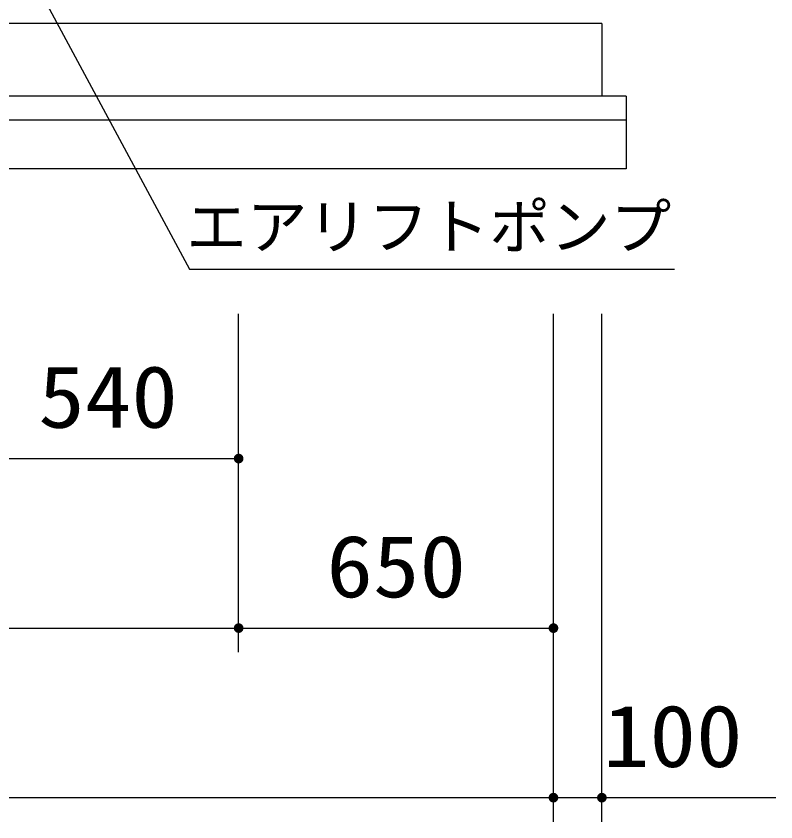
# Model space of a CAD drawing. Units: millimetres, scale not verified. Extents: x -14850 to 14850, y -10500 to 10500.
# Drawn here: x -8221 to -6652, y -6851 to -5188 of the extents above; entities that cross this region are included whole.
import ezdxf
from ezdxf.enums import TextEntityAlignment as Align

# ---------------------------------------------------------------- set-up
doc = ezdxf.new("R2010")
doc.units = ezdxf.units.MM
doc.header["$LTSCALE"] = 50
for name, color, linetype, lineweight in [('0-0_機器', 3, 'Continuous', 25), ('0-1_空気管', 3, 'Continuous', 25), ('0-5_製作', 5, 'Continuous', 25)]:
    doc.layers.add(name, color=color, linetype=linetype, lineweight=lineweight)
doc.styles.add('ＭＳ ゴシック', font='')
doc.styles.get('ＭＳ ゴシック').set_extended_font_data('MS Gothic')

msp = doc.modelspace()

# ---------------------------------------------------------------- linework, layer by layer
at = {"layer": '0-0_機器', "color": 2}
for p, q in [((-7011.73, -5203.08), (-10561.73, -5203.08)), ((-7011.73, -5203.08), (-7011.73, -5353.08)), ((-6961.73, -5353.08), (-10611.73, -5353.08)), ((-6961.73, -5403.08), (-10611.73, -5403.08))]:
    msp.add_line(p, q, dxfattribs=at)
msp.add_lwpolyline([(-6961.73, -5353.08), (-6961.73, -5503.08), (-10611.73, -5503.08)], dxfattribs=at)
at = {"layer": '0-1_空気管'}
msp.add_lwpolyline([(-8215.23, -5057.08), (-7863.44, -5710.29), (-6861.58, -5710.29)], dxfattribs=at)
at = {"layer": '0-5_製作', "color": 2}
for p, q in [((-7761.73, -6501.47), (-7761.73, -5803.04)), ((-7111.73, -6501.47), (-7111.73, -5803.04)), ((-7011.73, -6851.47), (-7011.73, -5803.04)), ((-8301.73, -6101.47), (-7761.73, -6101.47)), ((-10361.73, -6451.47), (-7761.73, -6451.47)), ((-7761.73, -6451.47), (-7111.73, -6451.47)), ((-7111.73, -6851.47), (-7111.73, -6451.47)), ((-10361.73, -6801.47), (-7111.73, -6801.47)), ((-7111.73, -6801.47), (-7011.73, -6801.47)), ((-7011.73, -6801.47), (-6652.42, -6801.47))]:
    msp.add_line(p, q, dxfattribs=at)
at = {"layer": '0-5_製作'}
for points in [[(-7771.71, -6100.85), (-7761.73, -6101.47), (-7771.73, -6101.47)], [(-7771.73, -6101.47), (-7764.82, -6110.98), (-7771.65, -6102.73)], [(-7771.73, -6101.47), (-7763.6, -6111.3), (-7764.82, -6110.98)], [(-7761.73, -6101.47), (-7763.6, -6111.3), (-7771.73, -6101.47)], [(-7771.55, -6099.6), (-7761.73, -6101.47), (-7771.71, -6100.85)], [(-7771.65, -6102.73), (-7765.99, -6110.52), (-7771.42, -6103.96)], [(-7771.65, -6102.73), (-7764.82, -6110.98), (-7765.99, -6110.52)], [(-7771.24, -6098.38), (-7761.73, -6101.47), (-7771.55, -6099.6)], [(-7771.42, -6103.96), (-7767.09, -6109.92), (-7771.03, -6105.16)], [(-7771.42, -6103.96), (-7765.99, -6110.52), (-7767.09, -6109.92)], [(-7770.78, -6097.22), (-7761.73, -6101.47), (-7771.24, -6098.38)], [(-7770.17, -6096.12), (-7761.73, -6101.47), (-7770.78, -6097.22)], [(-7769.44, -6095.1), (-7761.73, -6101.47), (-7770.17, -6096.12)], [(-7768.58, -6094.18), (-7761.73, -6101.47), (-7769.44, -6095.1)], [(-7767.61, -6093.38), (-7761.73, -6101.47), (-7768.58, -6094.18)], [(-7767.61, -6093.38), (-7761.73, -6091.47), (-7761.73, -6101.47)], [(-7766.55, -6092.71), (-7761.73, -6091.47), (-7767.61, -6093.38)], [(-7765.41, -6092.18), (-7761.73, -6091.47), (-7766.55, -6092.71)], [(-7764.22, -6091.79), (-7761.73, -6091.47), (-7765.41, -6092.18)], [(-7762.98, -6091.55), (-7761.73, -6091.47), (-7764.22, -6091.79)], [(-7761.73, -6101.47), (-7762.36, -6111.45), (-7763.6, -6111.3)], [(-7761.73, -6101.47), (-7761.73, -6111.47), (-7762.36, -6111.45)], [(-7761.73, -6091.47), (-7751.73, -6101.47), (-7761.73, -6101.47)], [(-7761.1, -6091.49), (-7751.73, -6101.47), (-7761.73, -6091.47)], [(-7761.73, -6101.47), (-7760.48, -6111.4), (-7761.73, -6111.47)], [(-7761.73, -6101.47), (-7759.24, -6111.16), (-7760.48, -6111.4)], [(-7761.73, -6101.47), (-7758.05, -6110.77), (-7759.24, -6111.16)], [(-7761.73, -6101.47), (-7756.91, -6110.24), (-7758.05, -6110.77)], [(-7761.73, -6101.47), (-7755.85, -6109.56), (-7756.91, -6110.24)], [(-7761.73, -6101.47), (-7754.88, -6108.76), (-7755.85, -6109.56)], [(-7751.73, -6101.47), (-7754.88, -6108.76), (-7761.73, -6101.47)], [(-7759.86, -6091.65), (-7751.73, -6101.47), (-7761.1, -6091.49)], [(-7758.64, -6091.96), (-7751.73, -6101.47), (-7759.86, -6091.65)], [(-7758.64, -6091.96), (-7751.81, -6100.22), (-7751.73, -6101.47)], [(-7757.47, -6092.43), (-7751.81, -6100.22), (-7758.64, -6091.96)], [(-7757.47, -6092.43), (-7752.04, -6098.99), (-7751.81, -6100.22)], [(-7756.37, -6093.03), (-7752.04, -6098.99), (-7757.47, -6092.43)], [(-7756.37, -6093.03), (-7752.43, -6097.79), (-7752.04, -6098.99)], [(-7755.36, -6093.77), (-7752.43, -6097.79), (-7756.37, -6093.03)], [(-7755.36, -6093.77), (-7752.97, -6096.66), (-7752.43, -6097.79)], [(-7754.44, -6094.63), (-7752.97, -6096.66), (-7755.36, -6093.77)], [(-7751.73, -6101.47), (-7754.02, -6107.85), (-7754.88, -6108.76)], [(-7754.44, -6094.63), (-7753.64, -6095.6), (-7752.97, -6096.66)], [(-7751.73, -6101.47), (-7753.29, -6106.83), (-7754.02, -6107.85)], [(-7751.73, -6101.47), (-7752.68, -6105.73), (-7753.29, -6106.83)], [(-7751.73, -6101.47), (-7752.22, -6104.56), (-7752.68, -6105.73)], [(-7751.73, -6101.47), (-7751.91, -6103.35), (-7752.22, -6104.56)], [(-7751.73, -6101.47), (-7751.75, -6102.1), (-7751.91, -6103.35)], [(-7771.03, -6105.16), (-7768.1, -6109.18), (-7770.49, -6106.29)], [(-7771.03, -6105.16), (-7767.09, -6109.92), (-7768.1, -6109.18)], [(-7770.49, -6106.29), (-7769.02, -6108.32), (-7769.82, -6107.35)], [(-7770.49, -6106.29), (-7768.1, -6109.18), (-7769.02, -6108.32)], [(-7771.71, -6450.85), (-7761.73, -6451.47), (-7771.73, -6451.47)], [(-7771.73, -6451.47), (-7763.6, -6461.3), (-7771.65, -6452.73)], [(-7771.73, -6451.47), (-7762.36, -6461.45), (-7763.6, -6461.3)], [(-7761.73, -6451.47), (-7762.36, -6461.45), (-7771.73, -6451.47)], [(-7771.55, -6449.6), (-7761.73, -6451.47), (-7771.71, -6450.85)], [(-7771.65, -6452.73), (-7764.82, -6460.98), (-7771.42, -6453.96)], [(-7771.65, -6452.73), (-7763.6, -6461.3), (-7764.82, -6460.98)], [(-7771.24, -6448.38), (-7761.73, -6451.47), (-7771.55, -6449.6)], [(-7770.78, -6447.22), (-7761.73, -6451.47), (-7771.24, -6448.38)], [(-7770.17, -6446.12), (-7761.73, -6451.47), (-7770.78, -6447.22)], [(-7769.44, -6445.1), (-7761.73, -6451.47), (-7770.17, -6446.12)], [(-7768.58, -6444.18), (-7761.73, -6451.47), (-7769.44, -6445.1)], [(-7767.61, -6443.38), (-7761.73, -6451.47), (-7768.58, -6444.18)], [(-7767.61, -6443.38), (-7761.73, -6441.47), (-7761.73, -6451.47)], [(-7766.55, -6442.71), (-7761.73, -6441.47), (-7767.61, -6443.38)], [(-7765.41, -6442.18), (-7761.73, -6441.47), (-7766.55, -6442.71)], [(-7764.22, -6441.79), (-7761.73, -6441.47), (-7765.41, -6442.18)], [(-7762.98, -6441.55), (-7761.73, -6441.47), (-7764.22, -6441.79)], [(-7761.73, -6451.47), (-7761.73, -6461.47), (-7762.36, -6461.45)], [(-7761.73, -6441.47), (-7751.73, -6451.47), (-7761.73, -6451.47)], [(-7761.1, -6441.49), (-7751.73, -6451.47), (-7761.73, -6441.47)], [(-7761.73, -6451.47), (-7760.48, -6461.4), (-7761.73, -6461.47)], [(-7761.73, -6451.47), (-7759.24, -6461.16), (-7760.48, -6461.4)], [(-7761.73, -6451.47), (-7758.05, -6460.77), (-7759.24, -6461.16)], [(-7761.73, -6451.47), (-7756.91, -6460.24), (-7758.05, -6460.77)], [(-7761.73, -6451.47), (-7755.85, -6459.56), (-7756.91, -6460.24)], [(-7761.73, -6451.47), (-7754.88, -6458.76), (-7755.85, -6459.56)], [(-7751.73, -6451.47), (-7754.88, -6458.76), (-7761.73, -6451.47)], [(-7759.86, -6441.65), (-7751.73, -6451.47), (-7761.1, -6441.49)], [(-7759.86, -6441.65), (-7751.81, -6450.22), (-7751.73, -6451.47)], [(-7758.64, -6441.96), (-7751.81, -6450.22), (-7759.86, -6441.65)], [(-7758.64, -6441.96), (-7752.04, -6448.99), (-7751.81, -6450.22)], [(-7757.47, -6442.43), (-7752.04, -6448.99), (-7758.64, -6441.96)], [(-7757.47, -6442.43), (-7752.43, -6447.79), (-7752.04, -6448.99)], [(-7756.37, -6443.03), (-7752.43, -6447.79), (-7757.47, -6442.43)], [(-7756.37, -6443.03), (-7752.97, -6446.66), (-7752.43, -6447.79)], [(-7755.36, -6443.77), (-7752.97, -6446.66), (-7756.37, -6443.03)], [(-7755.36, -6443.77), (-7753.64, -6445.6), (-7752.97, -6446.66)], [(-7754.44, -6444.63), (-7753.64, -6445.6), (-7755.36, -6443.77)], [(-7751.73, -6451.47), (-7754.02, -6457.85), (-7754.88, -6458.76)], [(-7751.73, -6451.47), (-7753.29, -6456.83), (-7754.02, -6457.85)], [(-7751.73, -6451.47), (-7752.68, -6455.73), (-7753.29, -6456.83)], [(-7751.73, -6451.47), (-7752.22, -6454.56), (-7752.68, -6455.73)], [(-7751.73, -6451.47), (-7751.91, -6453.35), (-7752.22, -6454.56)], [(-7751.73, -6451.47), (-7751.75, -6452.1), (-7751.91, -6453.35)], [(-7121.71, -6450.85), (-7111.73, -6451.47), (-7121.73, -6451.47)], [(-7121.73, -6451.47), (-7113.6, -6461.3), (-7121.65, -6452.73)], [(-7121.73, -6451.47), (-7112.36, -6461.45), (-7113.6, -6461.3)], [(-7111.73, -6451.47), (-7112.36, -6461.45), (-7121.73, -6451.47)], [(-7121.55, -6449.6), (-7111.73, -6451.47), (-7121.71, -6450.85)], [(-7121.65, -6452.73), (-7114.82, -6460.98), (-7121.42, -6453.96)], [(-7121.65, -6452.73), (-7113.6, -6461.3), (-7114.82, -6460.98)], [(-7121.24, -6448.38), (-7111.73, -6451.47), (-7121.55, -6449.6)], [(-7120.78, -6447.22), (-7111.73, -6451.47), (-7121.24, -6448.38)], [(-7120.17, -6446.12), (-7111.73, -6451.47), (-7120.78, -6447.22)], [(-7119.44, -6445.1), (-7111.73, -6451.47), (-7120.17, -6446.12)], [(-7118.58, -6444.18), (-7111.73, -6451.47), (-7119.44, -6445.1)], [(-7117.61, -6443.38), (-7111.73, -6451.47), (-7118.58, -6444.18)], [(-7117.61, -6443.38), (-7111.73, -6441.47), (-7111.73, -6451.47)], [(-7116.55, -6442.71), (-7111.73, -6441.47), (-7117.61, -6443.38)], [(-7115.41, -6442.18), (-7111.73, -6441.47), (-7116.55, -6442.71)], [(-7114.22, -6441.79), (-7111.73, -6441.47), (-7115.41, -6442.18)], [(-7112.98, -6441.55), (-7111.73, -6441.47), (-7114.22, -6441.79)], [(-7111.73, -6451.47), (-7111.73, -6461.47), (-7112.36, -6461.45)], [(-7111.73, -6441.47), (-7101.73, -6451.47), (-7111.73, -6451.47)], [(-7111.1, -6441.49), (-7101.73, -6451.47), (-7111.73, -6441.47)], [(-7111.73, -6451.47), (-7110.48, -6461.4), (-7111.73, -6461.47)], [(-7111.73, -6451.47), (-7109.24, -6461.16), (-7110.48, -6461.4)], [(-7111.73, -6451.47), (-7108.05, -6460.77), (-7109.24, -6461.16)], [(-7111.73, -6451.47), (-7106.91, -6460.24), (-7108.05, -6460.77)], [(-7111.73, -6451.47), (-7105.85, -6459.56), (-7106.91, -6460.24)], [(-7111.73, -6451.47), (-7104.88, -6458.76), (-7105.85, -6459.56)], [(-7101.73, -6451.47), (-7104.88, -6458.76), (-7111.73, -6451.47)], [(-7109.86, -6441.65), (-7101.73, -6451.47), (-7111.1, -6441.49)], [(-7109.86, -6441.65), (-7101.81, -6450.22), (-7101.73, -6451.47)], [(-7108.64, -6441.96), (-7101.81, -6450.22), (-7109.86, -6441.65)], [(-7108.64, -6441.96), (-7102.04, -6448.99), (-7101.81, -6450.22)], [(-7107.47, -6442.43), (-7102.04, -6448.99), (-7108.64, -6441.96)], [(-7107.47, -6442.43), (-7102.43, -6447.79), (-7102.04, -6448.99)], [(-7106.37, -6443.03), (-7102.43, -6447.79), (-7107.47, -6442.43)], [(-7106.37, -6443.03), (-7102.97, -6446.66), (-7102.43, -6447.79)], [(-7105.36, -6443.77), (-7102.97, -6446.66), (-7106.37, -6443.03)], [(-7105.36, -6443.77), (-7103.64, -6445.6), (-7102.97, -6446.66)], [(-7104.44, -6444.63), (-7103.64, -6445.6), (-7105.36, -6443.77)], [(-7101.73, -6451.47), (-7104.02, -6457.85), (-7104.88, -6458.76)], [(-7101.73, -6451.47), (-7103.29, -6456.83), (-7104.02, -6457.85)], [(-7101.73, -6451.47), (-7102.68, -6455.73), (-7103.29, -6456.83)], [(-7101.73, -6451.47), (-7102.22, -6454.56), (-7102.68, -6455.73)], [(-7101.73, -6451.47), (-7101.91, -6453.35), (-7102.22, -6454.56)], [(-7101.73, -6451.47), (-7101.75, -6452.1), (-7101.91, -6453.35)], [(-7771.42, -6453.96), (-7765.99, -6460.52), (-7771.03, -6455.16)], [(-7771.42, -6453.96), (-7764.82, -6460.98), (-7765.99, -6460.52)], [(-7771.03, -6455.16), (-7767.09, -6459.92), (-7770.49, -6456.29)], [(-7771.03, -6455.16), (-7765.99, -6460.52), (-7767.09, -6459.92)], [(-7770.49, -6456.29), (-7768.1, -6459.18), (-7769.82, -6457.35)], [(-7770.49, -6456.29), (-7767.09, -6459.92), (-7768.1, -6459.18)], [(-7769.82, -6457.35), (-7768.1, -6459.18), (-7769.02, -6458.32)], [(-7121.42, -6453.96), (-7115.99, -6460.52), (-7121.03, -6455.16)], [(-7121.42, -6453.96), (-7114.82, -6460.98), (-7115.99, -6460.52)], [(-7121.03, -6455.16), (-7117.09, -6459.92), (-7120.49, -6456.29)], [(-7121.03, -6455.16), (-7115.99, -6460.52), (-7117.09, -6459.92)], [(-7120.49, -6456.29), (-7118.1, -6459.18), (-7119.82, -6457.35)], [(-7120.49, -6456.29), (-7117.09, -6459.92), (-7118.1, -6459.18)], [(-7119.82, -6457.35), (-7118.1, -6459.18), (-7119.02, -6458.32)], [(-7121.71, -6800.85), (-7111.73, -6801.47), (-7121.73, -6801.47)], [(-7121.73, -6801.47), (-7112.36, -6811.45), (-7121.65, -6802.73)], [(-7121.73, -6801.47), (-7111.73, -6811.47), (-7112.36, -6811.45)], [(-7111.73, -6801.47), (-7111.73, -6811.47), (-7121.73, -6801.47)], [(-7121.55, -6799.6), (-7111.73, -6801.47), (-7121.71, -6800.85)], [(-7121.65, -6802.73), (-7113.6, -6811.3), (-7121.42, -6803.96)], [(-7121.65, -6802.73), (-7112.36, -6811.45), (-7113.6, -6811.3)], [(-7121.24, -6798.38), (-7111.73, -6801.47), (-7121.55, -6799.6)], [(-7120.78, -6797.22), (-7111.73, -6801.47), (-7121.24, -6798.38)], [(-7120.17, -6796.12), (-7111.73, -6801.47), (-7120.78, -6797.22)], [(-7119.44, -6795.1), (-7111.73, -6801.47), (-7120.17, -6796.12)], [(-7118.58, -6794.18), (-7111.73, -6801.47), (-7119.44, -6795.1)], [(-7118.58, -6794.18), (-7111.73, -6791.47), (-7111.73, -6801.47)], [(-7117.61, -6793.38), (-7111.73, -6791.47), (-7118.58, -6794.18)], [(-7116.55, -6792.71), (-7111.73, -6791.47), (-7117.61, -6793.38)], [(-7115.41, -6792.18), (-7111.73, -6791.47), (-7116.55, -6792.71)], [(-7114.22, -6791.79), (-7111.73, -6791.47), (-7115.41, -6792.18)], [(-7112.98, -6791.55), (-7111.73, -6791.47), (-7114.22, -6791.79)], [(-7111.73, -6791.47), (-7101.73, -6801.47), (-7111.73, -6801.47)], [(-7111.1, -6791.49), (-7101.73, -6801.47), (-7111.73, -6791.47)], [(-7111.73, -6801.47), (-7110.48, -6811.4), (-7111.73, -6811.47)], [(-7111.73, -6801.47), (-7109.24, -6811.16), (-7110.48, -6811.4)], [(-7111.73, -6801.47), (-7108.05, -6810.77), (-7109.24, -6811.16)], [(-7111.73, -6801.47), (-7106.91, -6810.24), (-7108.05, -6810.77)], [(-7111.73, -6801.47), (-7105.85, -6809.56), (-7106.91, -6810.24)], [(-7111.73, -6801.47), (-7104.88, -6808.76), (-7105.85, -6809.56)], [(-7111.73, -6801.47), (-7104.02, -6807.85), (-7104.88, -6808.76)], [(-7101.73, -6801.47), (-7104.02, -6807.85), (-7111.73, -6801.47)], [(-7111.1, -6791.49), (-7101.81, -6800.22), (-7101.73, -6801.47)], [(-7109.86, -6791.65), (-7101.81, -6800.22), (-7111.1, -6791.49)], [(-7109.86, -6791.65), (-7102.04, -6798.99), (-7101.81, -6800.22)], [(-7108.64, -6791.96), (-7102.04, -6798.99), (-7109.86, -6791.65)], [(-7108.64, -6791.96), (-7102.43, -6797.79), (-7102.04, -6798.99)], [(-7107.47, -6792.43), (-7102.43, -6797.79), (-7108.64, -6791.96)], [(-7107.47, -6792.43), (-7102.97, -6796.66), (-7102.43, -6797.79)], [(-7106.37, -6793.03), (-7102.97, -6796.66), (-7107.47, -6792.43)], [(-7106.37, -6793.03), (-7103.64, -6795.6), (-7102.97, -6796.66)], [(-7105.36, -6793.77), (-7103.64, -6795.6), (-7106.37, -6793.03)], [(-7105.36, -6793.77), (-7104.44, -6794.63), (-7103.64, -6795.6)], [(-7101.73, -6801.47), (-7103.29, -6806.83), (-7104.02, -6807.85)], [(-7101.73, -6801.47), (-7102.68, -6805.73), (-7103.29, -6806.83)], [(-7101.73, -6801.47), (-7102.22, -6804.56), (-7102.68, -6805.73)], [(-7101.73, -6801.47), (-7101.91, -6803.35), (-7102.22, -6804.56)], [(-7101.73, -6801.47), (-7101.75, -6802.1), (-7101.91, -6803.35)], [(-7021.71, -6800.85), (-7011.73, -6801.47), (-7021.73, -6801.47)], [(-7021.73, -6801.47), (-7012.36, -6811.45), (-7021.65, -6802.73)], [(-7021.73, -6801.47), (-7011.73, -6811.47), (-7012.36, -6811.45)], [(-7011.73, -6801.47), (-7011.73, -6811.47), (-7021.73, -6801.47)], [(-7021.55, -6799.6), (-7011.73, -6801.47), (-7021.71, -6800.85)], [(-7021.65, -6802.73), (-7013.6, -6811.3), (-7021.42, -6803.96)], [(-7021.65, -6802.73), (-7012.36, -6811.45), (-7013.6, -6811.3)], [(-7021.24, -6798.38), (-7011.73, -6801.47), (-7021.55, -6799.6)], [(-7020.78, -6797.22), (-7011.73, -6801.47), (-7021.24, -6798.38)], [(-7020.17, -6796.12), (-7011.73, -6801.47), (-7020.78, -6797.22)], [(-7019.43, -6795.1), (-7011.73, -6801.47), (-7020.17, -6796.12)], [(-7018.58, -6794.18), (-7011.73, -6801.47), (-7019.43, -6795.1)], [(-7018.58, -6794.18), (-7011.73, -6791.47), (-7011.73, -6801.47)], [(-7017.61, -6793.38), (-7011.73, -6791.47), (-7018.58, -6794.18)], [(-7016.55, -6792.71), (-7011.73, -6791.47), (-7017.61, -6793.38)], [(-7015.41, -6792.18), (-7011.73, -6791.47), (-7016.55, -6792.71)], [(-7014.22, -6791.79), (-7011.73, -6791.47), (-7015.41, -6792.18)], [(-7012.98, -6791.55), (-7011.73, -6791.47), (-7014.22, -6791.79)], [(-7011.73, -6791.47), (-7001.73, -6801.47), (-7011.73, -6801.47)], [(-7011.1, -6791.49), (-7001.73, -6801.47), (-7011.73, -6791.47)], [(-7011.73, -6801.47), (-7010.48, -6811.4), (-7011.73, -6811.47)], [(-7011.73, -6801.47), (-7009.24, -6811.16), (-7010.48, -6811.4)], [(-7011.73, -6801.47), (-7008.05, -6810.77), (-7009.24, -6811.16)], [(-7011.73, -6801.47), (-7006.91, -6810.24), (-7008.05, -6810.77)], [(-7011.73, -6801.47), (-7005.85, -6809.56), (-7006.91, -6810.24)], [(-7011.73, -6801.47), (-7004.88, -6808.76), (-7005.85, -6809.56)], [(-7011.73, -6801.47), (-7004.02, -6807.85), (-7004.88, -6808.76)], [(-7001.73, -6801.47), (-7004.02, -6807.85), (-7011.73, -6801.47)], [(-7011.1, -6791.49), (-7001.81, -6800.22), (-7001.73, -6801.47)], [(-7009.86, -6791.65), (-7001.81, -6800.22), (-7011.1, -6791.49)], [(-7009.86, -6791.65), (-7002.04, -6798.99), (-7001.81, -6800.22)], [(-7008.64, -6791.96), (-7002.04, -6798.99), (-7009.86, -6791.65)], [(-7008.64, -6791.96), (-7002.43, -6797.79), (-7002.04, -6798.99)], [(-7007.47, -6792.43), (-7002.43, -6797.79), (-7008.64, -6791.96)], [(-7007.47, -6792.43), (-7002.97, -6796.66), (-7002.43, -6797.79)], [(-7006.37, -6793.03), (-7002.97, -6796.66), (-7007.47, -6792.43)], [(-7006.37, -6793.03), (-7003.64, -6795.6), (-7002.97, -6796.66)], [(-7005.36, -6793.77), (-7003.64, -6795.6), (-7006.37, -6793.03)], [(-7005.36, -6793.77), (-7004.44, -6794.63), (-7003.64, -6795.6)], [(-7001.73, -6801.47), (-7003.29, -6806.83), (-7004.02, -6807.85)], [(-7001.73, -6801.47), (-7002.68, -6805.73), (-7003.29, -6806.83)], [(-7001.73, -6801.47), (-7002.22, -6804.56), (-7002.68, -6805.73)], [(-7001.73, -6801.47), (-7001.91, -6803.35), (-7002.22, -6804.56)], [(-7001.73, -6801.47), (-7001.75, -6802.1), (-7001.91, -6803.35)], [(-7121.42, -6803.96), (-7114.82, -6810.98), (-7121.03, -6805.16)], [(-7121.42, -6803.96), (-7113.6, -6811.3), (-7114.82, -6810.98)], [(-7121.03, -6805.16), (-7115.99, -6810.52), (-7120.49, -6806.29)], [(-7121.03, -6805.16), (-7114.82, -6810.98), (-7115.99, -6810.52)], [(-7120.49, -6806.29), (-7117.09, -6809.92), (-7119.82, -6807.35)], [(-7120.49, -6806.29), (-7115.99, -6810.52), (-7117.09, -6809.92)], [(-7119.82, -6807.35), (-7118.1, -6809.18), (-7119.02, -6808.32)], [(-7119.82, -6807.35), (-7117.09, -6809.92), (-7118.1, -6809.18)], [(-7021.42, -6803.96), (-7014.82, -6810.98), (-7021.03, -6805.16)], [(-7021.42, -6803.96), (-7013.6, -6811.3), (-7014.82, -6810.98)], [(-7021.03, -6805.16), (-7015.99, -6810.52), (-7020.49, -6806.29)], [(-7021.03, -6805.16), (-7014.82, -6810.98), (-7015.99, -6810.52)], [(-7020.49, -6806.29), (-7017.09, -6809.92), (-7019.82, -6807.35)], [(-7020.49, -6806.29), (-7015.99, -6810.52), (-7017.09, -6809.92)], [(-7019.82, -6807.35), (-7018.1, -6809.18), (-7019.02, -6808.32)], [(-7019.82, -6807.35), (-7017.09, -6809.92), (-7018.1, -6809.18)]]:
    msp.add_solid(points, dxfattribs=at)

# ---------------------------------------------------------------- texts
at = {"layer": '0-1_空気管', "color": 4, "style": 'ＭＳ ゴシック'}
msp.add_text('エアリフトポンプ', height=91.79, dxfattribs=at).set_placement((-7870.15, -5695.92), align=Align.BOTTOM_LEFT)
at = {"layer": '0-5_製作', "color": 4, "style": 'ＭＳ ゴシック', "width": 1.1}
for s, p in [('540', (-8175.48, -6076.47)), ('650', (-7580.48, -6426.47)), ('100', (-7009.52, -6776.75))]:
    msp.add_text(s, height=128.4, dxfattribs=at).set_placement(p, align=Align.BOTTOM_LEFT)

doc.saveas('drawing.dxf')
